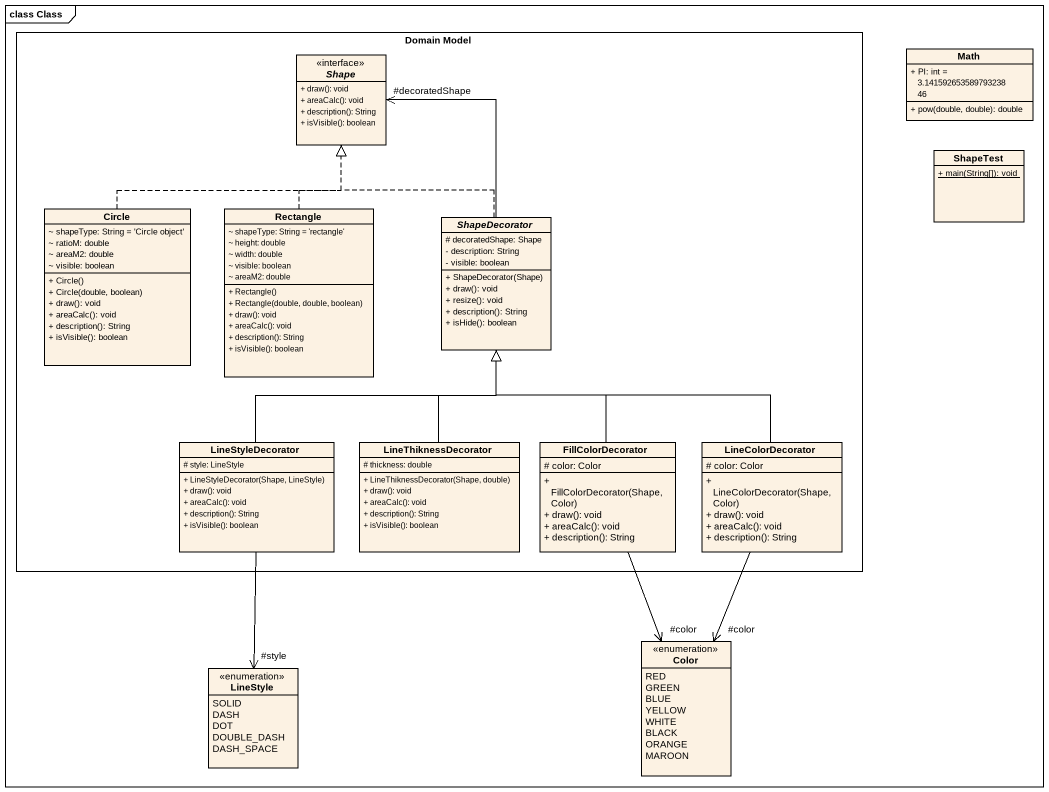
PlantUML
@startuml
mainframe class Class
hide circle
hide empty members
skinparam classAttributeIconSize 0
rectangle "Domain Model" as Domain_Model {
  interface Shape {
    + draw(): void
    + areaCalc(): void
    + description(): String
    + isVisible(): boolean
  }
  class "Circle" as Circle_ {
    ~ shapeType: String = 'Circle object'
    ~ ratioM: double
    ~ areaM2: double
    ~ visible: boolean
    + Circle()
    + Circle(double, boolean)
    + draw(): void
    + areaCalc(): void
    + description(): String
    + isVisible(): boolean
  }
  class "Rectangle" as Rectangle_ {
    ~ shapeType: String = 'rectangle'
    ~ height: double
    ~ width: double
    ~ visible: boolean
    ~ areaM2: double
    + Rectangle()
    + Rectangle(double, double, boolean)
    + draw(): void
    + areaCalc(): void
    + description(): String
    + isVisible(): boolean
  }
  abstract class ShapeDecorator {
    # decoratedShape: Shape
    - description: String
    - visible: boolean
    + ShapeDecorator(Shape)
    + draw(): void
    + resize(): void
    + description(): String
    + isHide(): boolean
  }
  class LineStyleDecorator {
    # style: LineStyle
    + LineStyleDecorator(Shape, LineStyle)
    + draw(): void
    + areaCalc(): void
    + description(): String
    + isVisible(): boolean
  }
  class LineThiknessDecorator {
    # thickness: double
    + LineThiknessDecorator(Shape, double)
    + draw(): void
    + areaCalc(): void
    + description(): String
    + isVisible(): boolean
  }
  class FillColorDecorator {
    # color: Color
    + FillColorDecorator(Shape, Color)
    + draw(): void
    + areaCalc(): void
    + description(): String
  }
  class LineColorDecorator {
    # color: Color
    + LineColorDecorator(Shape, Color)
    + draw(): void
    + areaCalc(): void
    + description(): String
  }
}
class Math {
  + PI: int = 3.14159265358979323846
  + pow(double, double): double
}
class ShapeTest {
  {static} + main(String[]): void
}
enum Color {
  RED
  GREEN
  BLUE
  YELLOW
  WHITE
  BLACK
  ORANGE
  MAROON
}
enum LineStyle {
  SOLID
  DASH
  DOT
  DOUBLE_DASH
  DASH_SPACE
}
Circle_ .up.|> Shape
Rectangle_ .up.|> Shape
ShapeDecorator -up-> "#decoratedShape" Shape
ShapeDecorator .up.|> Shape
LineStyleDecorator -up-|> ShapeDecorator
LineStyleDecorator --> "#style" LineStyle
LineThiknessDecorator -up-|> ShapeDecorator
FillColorDecorator -up-|> ShapeDecorator
FillColorDecorator --> "#color" Color
LineColorDecorator -up-|> ShapeDecorator
LineColorDecorator --> "#color" Color
@enduml
